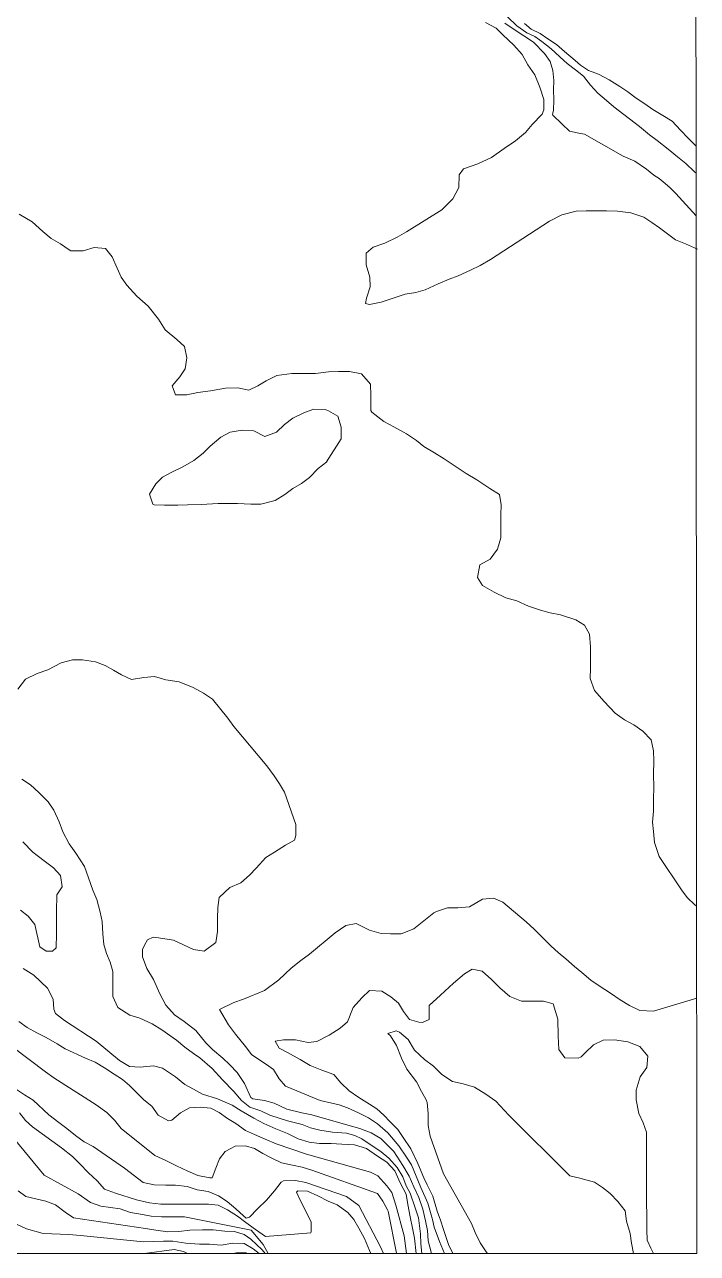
# Model space of a CAD drawing. Header units: metres. Extents: x 47 to 1988, y 46 to 663.
# Drawn here: x 643.6 to 788.4, y 45.6 to 309.9 of the extents above; entities that cross this region are included whole.
import ezdxf

# ---------------------------------------------------------------- set-up
doc = ezdxf.new("R2010")
doc.units = ezdxf.units.M
doc.layers.add('01_Fina', color=7, linetype='Continuous')

msp = doc.modelspace()

# ---------------------------------------------------------------- linework, layer by layer
at = {"layer": '01_Fina', "lineweight": 9}
msp.add_lwpolyline([(49.18, 45.57), (788.27, 45.57), (787.83, 663.43), (48.74, 663.43), (49.18, 45.57)], dxfattribs=at)
at = {"layer": '01_Fina', "linetype": 'Continuous', "lineweight": 9}
for points in [[(742.76, 310.38), (745.04, 309.19), (746.5, 307.7), (748.85, 305.52), (750.69, 303.46), (751.89, 301.26), (753.36, 299.12), (754.48, 296.44), (755.33, 293.84), (755.3, 291.58), (754.95, 290.63), (752.82, 288.42), (751.35, 286.73), (749.22, 284.91), (746.76, 283.3), (744.07, 281.3), (741.15, 279.97), (738.03, 278.89), (737.12, 277.6), (737.04, 274.85), (735.76, 272.44), (733.35, 270.07), (725.8, 265.36), (723.78, 264.16), (721.12, 262.92), (718.61, 262.07), (717.06, 260.74), (717.08, 258.21), (717.85, 255.6), (717.92, 253.49), (717.19, 251.09), (716.96, 249.96), (717.81, 249.72), (720.31, 250.18), (722.46, 250.96), (725.45, 251.96), (727.79, 252.28), (729.78, 252.88), (732.6, 254.12), (734.94, 255.17), (736.86, 255.9), (739.53, 257.1), (741.64, 258.13), (743.82, 259.4), (756.54, 267.61), (759.23, 268.97), (762.31, 269.79), (764.43, 269.85), (766.54, 269.85), (768.8, 269.84), (771.21, 269.76), (774.08, 269.43), (776.85, 268.47), (778.58, 267.36), (780.22, 266.19), (781.97, 264.89), (783.7, 263.64), (785.8, 262.73), (788.39, 261.58)], [(746.93, 310.26), (748.75, 308.99), (750.99, 307.48), (753.11, 306.15), (755.45, 303.74), (756.7, 302), (757.3, 300.06), (757.45, 297.93), (757.44, 295.87), (757.46, 293.77), (757.4, 291.46), (757.17, 290.69), (757.24, 290.44), (759.22, 288.56), (760.84, 287.03), (762.89, 286.6), (764.07, 286.32), (772.41, 281.64), (774.88, 280.55), (777.39, 278.83), (778.98, 277.53), (780.12, 276.82), (781.46, 275.74), (782.51, 274.82), (783.71, 273.59), (788.11, 268.8)], [(747.54, 311.62), (749.53, 309.63), (751.65, 308.18), (753.42, 307.39), (754.89, 306.3), (756.94, 304.74), (759.64, 302.21), (760.34, 301.55), (762.13, 300.18), (763.9, 298.81), (765.36, 296.91), (766.97, 295.19), (768.79, 293.59), (770.41, 292.24), (775.92, 287.99), (778.09, 286.18), (779.75, 284.98), (782.06, 283.16), (784.09, 281.51), (785.86, 280.03), (787.71, 278.33), (788.11, 277.96)], [(788.1, 283.78), (786.41, 285.48), (784.71, 287.22), (782.93, 289.15), (780.95, 290.34), (778.82, 291.64), (777.09, 292.85), (775.2, 294.08), (773.38, 295.45), (771.72, 296.61), (769.36, 298.05), (767.12, 299.26), (764.95, 300.06), (763.2, 301.17), (762.07, 302.18), (759.81, 304.14), (758.08, 305.63), (756.18, 306.86), (754.52, 308), (752.58, 308.91), (751.14, 310.15)], [(642.43, 269.17), (645.22, 267.47), (647.53, 265.38), (649.28, 263.92), (651.31, 262.78), (653.2, 261.45), (653.53, 261.24), (656.16, 261.28), (658.53, 261.97), (661, 261.73), (662.45, 259.97), (663.51, 257.51), (664.36, 255.61), (665.6, 253.87), (667.7, 251.51), (670.16, 249.37), (672.38, 246.56), (673.82, 244.27), (676.34, 242.2), (678.02, 240.67), (678.5, 238.2), (678.1, 235.86), (676.96, 234.13), (675.31, 232.19), (676.04, 230.25), (678.47, 230.29), (680.86, 230.76), (683.56, 231.17), (686.8, 231.69), (689.44, 231.8), (691.82, 231.26), (693.74, 232.22), (695.55, 233.26), (697.89, 234.41), (701.11, 234.86), (703.93, 234.9), (706.17, 234.89), (708.97, 235.23), (711.15, 235.31), (713.53, 235.3), (716.12, 234.79), (718.01, 232.54), (718.09, 230.16), (718.09, 228.05), (718.13, 226.94), (718.29, 226.52), (720.92, 224.57), (723.07, 223.36), (725.79, 221.92), (727.89, 220.48), (729.53, 219.13), (731.81, 217.81), (733.91, 216.53), (736.87, 214.53), (738.62, 213.34), (740.93, 211.97), (743.72, 210.16), (745.82, 208.83), (746.12, 206.59), (746.11, 204.44), (746.1, 202.19), (746.07, 199.49), (745.37, 197.08), (743.76, 194.89), (741.59, 193.72), (741.04, 190.95), (742.15, 189.25), (744.64, 187.84), (747.14, 186.58), (749.49, 185.99), (752.03, 184.8), (754.64, 183.96), (756.68, 183.38), (758.94, 182.93), (762.22, 181.9), (764.05, 180.74), (765.13, 178.82), (765.35, 176.06), (765.34, 173.94), (765.34, 171.48), (765.33, 169.22), (766.2, 166.67), (768.32, 164.33), (770.65, 161.8), (772.72, 160.34), (774.68, 159.29), (776.67, 157.94), (778.4, 156.08), (778.95, 153.72), (778.98, 151.53), (778.95, 148.61), (778.97, 145.88), (778.96, 143.27), (778.93, 140.68), (778.71, 138.34), (778.91, 136.31), (779.14, 133.98), (780.14, 130.97), (784.93, 123.82), (786.2, 122.13), (787.81, 120.57), (788.22, 120.25)], [(708.54, 215.89), (711.72, 220.79), (711.73, 223.31), (710.98, 225.69), (708.97, 226.86), (708.25, 227.14), (705.85, 227.19), (703.79, 226.5), (701.28, 225.26), (699.5, 223.88), (697.81, 222.27), (695.3, 221.33), (692.9, 222.54), (690.41, 222.66), (687.84, 222.28), (685.78, 221.15), (683.48, 219.24), (681.99, 217.72), (680, 216.17), (677.66, 214.79), (675.11, 213.6), (673.28, 212.54), (671.8, 211.11), (670.49, 208.94), (671.16, 206.72), (671.48, 206.6), (673.7, 206.55), (676.57, 206.56), (678.67, 206.6), (681.56, 206.71), (685.24, 206.9), (687.28, 206.9), (689.41, 206.87), (692.25, 206.79), (694.4, 206.78), (697.48, 207.56), (699.57, 208.85), (701.3, 210.16), (703.14, 211.17), (704.87, 212.51), (706.78, 214.4), (708.61, 215.89)], [(642.14, 166.99), (643.74, 169.11), (646.31, 170.33), (648.56, 171.13), (651.43, 172.65), (653.86, 173.29), (656.06, 173.26), (658.81, 172.85), (660.91, 172.04), (662.71, 171.08), (664.42, 170.04), (666.59, 169.04), (669.23, 169.44), (671.5, 169.69), (673.95, 168.94), (676.84, 168.52), (679.88, 167.35), (682.1, 166.12), (683.99, 164.81), (687.31, 160.71), (688.62, 158.95), (695.72, 150.44), (697.31, 148.3), (698.46, 146.59), (699.54, 144.8), (701.97, 137.81), (701.96, 135.5), (701.68, 134.44), (699.76, 133.4), (697.35, 131.9), (695.49, 130.75), (693.45, 128.47), (691.96, 126.95), (690.15, 125.29), (687.75, 124.26), (685.47, 122.11), (685.14, 119.96), (685.11, 117.63), (685.1, 114.85), (684.77, 112.43), (682.24, 110.61), (679.93, 110.96), (675.6, 112.96), (672.43, 113.45), (671.22, 113.62), (670.01, 113.03), (669.36, 111.9), (668.92, 110.92), (668.92, 109.38), (669.9, 106.88), (671.33, 104.47), (672.71, 101.43), (673.99, 99), (675.81, 96.91), (677.94, 95.47), (680.45, 93.52), (682.59, 90.88), (684, 89.44), (686.24, 87.54), (687.74, 86.14), (689.3, 84.52), (690.91, 82.11), (692.25, 79.12), (692.73, 78.84), (695.23, 78.48), (697.26, 77.88), (700.01, 76.62), (703.24, 75.84), (705.42, 75.42), (713.18, 73.13), (715.73, 72.47), (718.14, 71.53), (720.24, 70.29), (723.08, 67.53), (725, 64.48), (726.34, 62.19), (727.37, 59.91), (728.4, 57.62), (729.26, 55.08), (729.86, 52.56), (730.31, 50.48), (730.4, 48.3), (731.12, 45.57)], [(642.95, 147.6), (644.82, 146.39), (646.62, 144.72), (648.67, 142.73), (649.85, 140.9), (651, 138.44), (651.82, 136.29), (653.15, 133.69), (654.63, 131.65), (656.47, 128.8), (657.32, 126.39), (658.28, 123.71), (659.15, 121.72), (659.86, 118.98), (660.24, 116.99), (660.42, 114.31), (660.6, 112.04), (661.24, 110.1), (662.02, 108.22), (662.55, 106.25), (662.56, 103.5), (662.55, 100.84), (663.65, 98.48), (666.22, 96.81), (668.41, 96.17), (671.02, 94.94), (673.14, 93.64), (676.24, 91.43), (678.03, 89.94), (679.92, 88.56), (681.27, 87.63), (683.96, 85.33), (686.2, 82.88), (688.59, 80.43), (690.23, 78.44), (692.03, 77.05), (694.44, 76.27), (696.39, 75.33), (700.16, 74.08), (703.32, 73.28), (705.14, 72.6), (707.1, 72.12), (709.82, 71.63), (712.84, 71.44), (714.65, 70.97), (716.15, 70.19), (720.35, 67.41), (722, 66.03), (723.79, 64.04), (724.97, 62.06), (725.67, 60.14), (726.59, 58.55), (727.61, 55.36), (728.34, 53.24), (728.75, 49.75), (728.88, 47.63), (729.08, 45.57)], [(642.72, 119.41), (644.36, 118.11), (645.79, 116.3), (646.84, 111.51), (648.19, 110.58), (649.55, 110.56), (650.35, 111.31), (650.43, 114.34), (650.44, 117.7), (650.45, 119.85), (650.48, 122.02), (650.55, 122.69), (651.64, 124.4), (651.28, 126.9), (649.78, 128.52), (647.78, 130.03), (645.33, 131.87), (643.21, 134.1)], [(788.24, 100.45), (778.94, 97.72), (775.99, 97.81), (773.79, 98.9), (771.78, 100.14), (769.71, 101.55), (767.22, 103.13), (765.44, 104.39), (763.52, 105.97), (761.96, 107.31), (760.04, 108.96), (758.4, 110.29), (756.88, 111.7), (753.26, 115.34), (751.53, 116.88), (746.49, 121.16), (744.48, 121.96), (742.14, 121.81), (739.31, 120.11), (736.81, 119.93), (734.61, 119.94), (732.2, 119.16), (731.67, 118.86), (727.38, 115.43), (724.63, 114.35), (722.34, 114.29), (720.32, 114.39), (717.78, 115.14), (714.96, 116.54), (712.7, 116.1), (710.43, 114.52), (704.93, 109.98), (703.03, 108.62), (700.94, 106.91), (698.32, 104.45), (695.2, 102.13), (690.67, 100.29), (688.59, 99.55), (685.49, 98.02), (687.46, 94.72), (688.98, 92.75), (691.12, 90.06), (692.51, 88.32), (695.62, 86.24), (697.15, 85.14), (698.36, 83.15), (699.75, 81.57), (702.2, 80.54), (704.74, 79.47), (707.18, 78.49), (709.68, 77.93), (711.25, 77.52), (713.06, 76.89), (715.47, 75.8), (717.57, 74.71), (719.52, 73.48), (721.77, 71.48), (724.15, 68.73), (725.78, 66.28), (726.82, 64.61), (727.85, 62.17), (728.88, 59.74), (730.35, 56.39), (731.36, 52.89), (731.73, 51.19), (732.9, 48.13), (733.93, 45.57)], [(727.88, 45.57), (727.49, 48.87), (727.03, 51.02), (726.58, 53.47), (726.03, 56.09), (725.67, 58.33), (724.4, 60.76), (723.28, 63.36), (721.55, 65.22), (719.54, 66.49), (717.16, 68.17), (714.55, 68.94), (711.85, 69.09), (709.56, 69.19), (707.06, 69.24), (704.8, 69.48), (702.48, 70.25), (700.13, 71.37), (697.64, 72.37), (695.05, 73.54), (692.9, 74.65), (690.18, 76.28), (688.26, 77.49), (685.1, 78.82), (681.84, 79.85), (679.95, 80.92), (678.05, 81.94), (676.05, 83.59), (673.28, 85.4), (671.31, 85.94), (668.47, 85.67), (666.18, 85.77), (664.03, 87.08), (658.96, 91.26), (652.13, 95.65), (650.23, 97.16), (649.84, 98.13), (649.76, 100.28), (648.5, 102.62), (645.59, 105.43), (643.28, 106.87)], [(778.9, 45.57), (778.33, 46.68), (777.54, 48.42), (777.5, 50.67), (777.5, 53.33), (777.42, 56.94), (777.44, 60.54), (777.45, 63.57), (777.46, 66.88), (777.46, 69.47), (777.43, 71.65), (776.69, 73.64), (775.8, 75.7), (775.18, 78.62), (775.19, 80.7), (776.08, 83.58), (777.5, 85.55), (777.69, 88.04), (775.96, 90.11), (773.44, 91.09), (770.55, 91.51), (768.08, 91.47), (766.04, 90.42), (764.23, 88.69), (763.35, 87.84), (762.7, 87.56), (759.88, 87.64), (758.57, 89.47), (758.44, 92.32), (758.31, 95.97), (757.37, 99.26), (755.27, 99.84), (752.96, 99.83), (750.55, 99.86), (748.01, 100.86), (745.84, 102.7), (744.07, 104.51), (742.04, 106.27), (739.87, 106.74), (738.27, 105.73), (735.87, 103.73), (733.06, 101.12), (730.68, 98.91), (730.66, 95.91), (729.21, 95.24), (728.4, 95.31), (726.44, 95.91), (725.13, 97.58), (724.02, 99.39), (722.43, 100.76), (720.44, 102.02), (717.83, 102.16), (716.14, 100.57), (714.3, 98.48), (713.09, 95.4), (711.49, 94.02), (709.15, 92.55), (706.46, 91.15), (704.62, 90.91), (701.87, 91.51), (699.32, 91.52), (697.5, 91.21), (698.39, 89.76), (700.19, 88.76), (702.89, 87.27), (705.01, 85.99), (707.55, 85.01), (710.12, 84.03), (711.64, 82.25), (713.44, 80.53), (715.49, 79.09), (717.84, 77.65), (719.41, 76.66), (720.91, 75.28), (722.25, 73.9), (723.89, 72.21), (725.08, 70.53), (726.72, 68.09), (728.19, 64.89), (729.51, 61.85), (730.25, 60.32), (731.42, 57.89), (732.38, 54.66), (733.1, 52.76), (733.74, 50.7), (734.81, 47.48), (735.76, 45.58)], [(642.34, 95.43), (644.1, 94.2), (646.22, 93.06), (648.23, 92.01), (650.61, 90.68), (652.34, 89.59), (656.68, 87.56), (658.78, 86.68), (660.74, 85.47), (662.87, 84.14), (664.62, 83), (666.14, 81.66), (667.62, 80.24), (669.25, 78.62), (670.98, 77.25), (672.34, 75.3), (674.58, 74.09), (675.28, 74.23), (677.16, 75.79), (679.1, 76.87), (681.39, 77.03), (683.63, 76.84), (685.46, 75.9), (687.26, 74.62), (689.01, 73.51), (691.11, 72.04), (693.08, 71.14), (695.34, 70.16), (697.69, 69.16), (704.28, 66.89), (718.04, 63.04), (719.61, 62.27), (721.54, 60.1), (722.64, 58.68), (723.45, 55.97), (725.29, 49.36), (725.78, 45.57)], [(637.45, 92.58), (648.11, 84.63), (649.84, 83.33), (659, 77.56), (661.29, 75.91), (662.95, 74.22), (664.38, 72.46), (671.64, 66.63), (673.98, 65.58), (676.26, 64.42), (678.73, 63.23), (680.88, 62.36), (683.42, 61.82), (683.93, 61.82), (684.7, 63.88), (685.54, 65.91), (686.77, 67.53), (688.88, 68.61), (691.1, 68.69), (693.06, 68.13), (694.82, 67.08), (696.62, 66.11), (698.88, 65.08), (701.22, 64.54), (703.3, 64.16), (705.4, 63.51), (719.52, 58.47), (720.71, 56.8), (721.7, 54.97), (721.84, 54.64), (723.6, 45.6)], [(774.66, 45.57), (774.18, 47.79), (773.91, 49.87), (773.15, 52.49), (772.84, 54.71), (771.27, 56.75), (769.61, 58.46), (767.93, 59.72), (766.24, 60.93), (763.08, 61.77), (760.95, 62.29), (747.81, 75.28), (744.98, 78.3), (742.85, 79.81), (740.43, 81.34), (737.98, 82.02), (735.67, 82.56), (733.36, 84.07), (731.56, 85.86), (729.67, 87.3), (727.48, 89.3), (726.12, 91.61), (724.3, 93.14), (723.55, 93.45), (721.73, 92.87), (722.31, 92.41), (723.62, 90.28), (724.68, 87.59), (725.87, 85.21), (727.9, 82.45), (729.02, 80.41), (729.99, 78.58), (730.24, 78.05), (730.44, 75.64), (730.43, 73.12), (730.84, 70.76), (733.71, 62.7), (739.78, 52.02), (740.54, 50.07), (741.64, 47.87), (742.93, 45.9), (743.19, 45.57)], [(641.6, 80.95), (643.58, 79.7), (645.43, 78.53), (648.82, 75.35), (650.97, 73.77), (652.65, 72.43), (654.56, 70.92), (656.43, 69.59), (658.3, 68.57), (665.06, 63.9), (669.08, 60.85), (671.48, 60.29), (674, 60.28), (676.02, 60.25), (678.56, 59.99), (680.73, 59.27), (683.09, 58.86), (685.31, 57.96), (687.18, 56.72), (689.07, 55.19), (690.66, 53.68), (691.26, 53.17), (691.95, 53.38), (693.67, 55.18), (695.62, 57.04), (697.34, 59.05), (698.82, 60.9), (699.31, 61.17), (701.85, 61.26), (704.07, 60.86), (712.84, 57.78), (715.52, 55.88), (720.15, 47.02), (720.8, 45.57)], [(642.48, 75.79), (643.78, 74.14), (645.25, 72.78), (651.53, 68.27), (653.88, 66.39), (655.4, 64.88), (657.36, 62.9), (659.23, 61.16), (660.75, 59.36), (663.13, 58.54), (667.68, 57.09), (670.43, 56.46), (672.9, 56.15), (675.59, 56.16), (678.25, 56.15), (680.42, 56.14), (683.17, 56.14), (685.25, 55.97), (687.22, 54.94), (689.43, 53.59), (691.21, 52.2), (693.28, 50.74), (695.43, 49.18), (705.15, 50), (705.26, 50.26), (705.25, 52.27), (704.35, 54.26), (703.04, 56.72), (702.12, 58.73), (702.36, 59.01), (704.48, 58.96), (706.68, 57.95), (708.91, 56.8), (710.83, 56.04), (713.12, 54.4), (714.43, 52.84), (715.54, 51.03), (716.75, 48.81), (717.79, 46.17), (718.1, 45.57)], [(641.03, 70.59), (647.77, 62.37), (655.08, 58.36), (657.73, 56.52), (659.95, 55.77), (664.14, 55.16), (666.38, 54.36), (668.5, 54.01), (670.84, 53.56), (673.01, 53.46), (675.48, 53.46), (677.96, 53.45), (692.32, 50.58), (694.89, 47.46), (696.03, 45.57)], [(642.22, 59), (643.81, 57.81), (648.14, 56.8), (650.21, 56), (652.28, 54.41), (654.12, 53.22), (669.61, 50.93), (671.8, 50.54), (674.42, 50.22), (676.78, 50.26), (679.16, 50.58), (681.83, 50.64), (684.19, 50.62), (686.7, 50.33), (688.78, 50.31), (690.8, 49.63), (692.3, 48.62), (694.69, 46.35), (695.35, 45.57)], [(637.86, 53.65), (644, 50.88), (647.57, 49.89), (653.12, 49.63), (655.61, 49.43), (669.16, 48.09), (673.45, 48.23), (675.51, 48.2), (678.3, 47.79), (681.24, 47.57), (683.38, 47.53), (685.85, 47.36), (688.37, 47.75), (690.84, 47.69), (692.74, 46.55), (694.03, 45.57)], [(669.41, 45.57), (675.74, 46.43), (677.79, 45.98), (678.67, 45.57)], [(688.44, 45.57), (689.18, 45.69), (691.24, 45.68), (691.57, 45.57)]]:
    msp.add_lwpolyline(points, dxfattribs=at)

doc.saveas('drawing.dxf')
